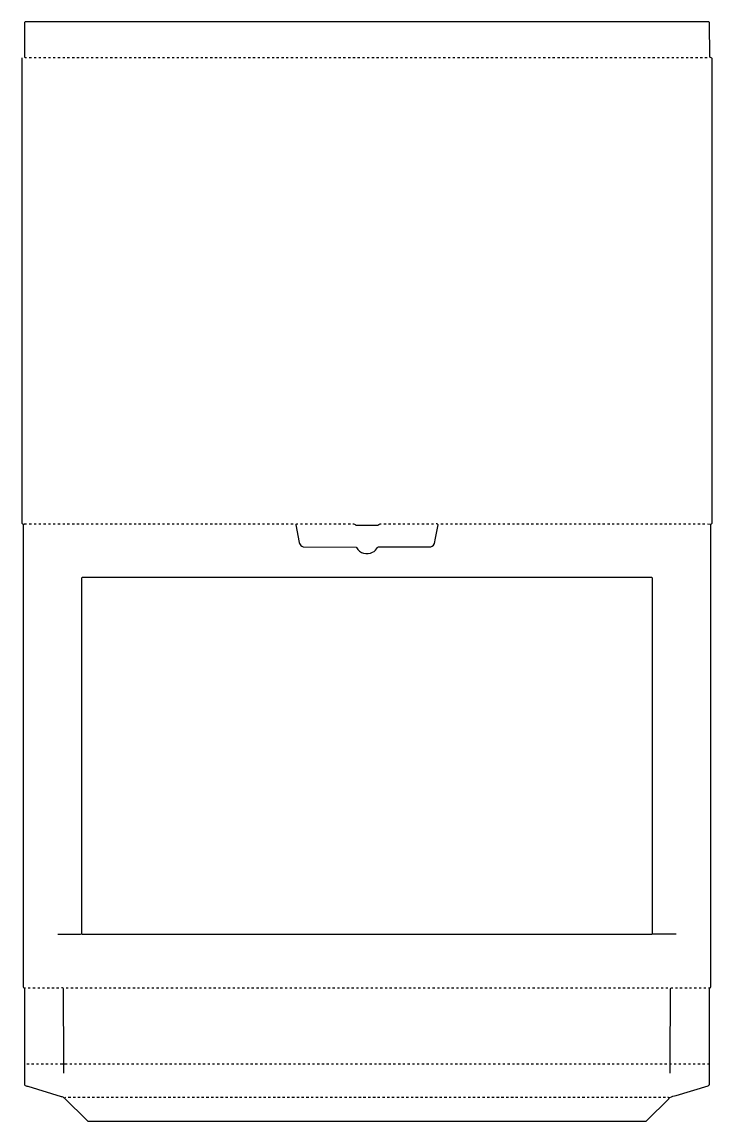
# Model space of a CAD drawing. Extents: x 548 to 5307, y 1092 to 10550.
# Drawn here: x 1215 to 4640, y 5093 to 10550 of the extents above; entities that cross this region are included whole.
import ezdxf

# ---------------------------------------------------------------- set-up
doc = ezdxf.new("R2010")
doc.units = 0
doc.layers.get('0').update_dxf_attribs({"linetype": 'CONTINUOUS'})

msp = doc.modelspace()

# ---------------------------------------------------------------- linework, layer by layer
at = {"color": 7, "linetype": 'CONTINUOUS'}
for points in [[(4617, 8058), (4635, 8056, 0.087559), (4640, 8062), (4640, 10368), (4639, 10370), (4636.1, 10372.2), (4632.1, 10373.4, -0.377539), (4628.5, 10377), (4628, 10547), (4624, 10550), (1230, 10550), (1228, 10548), (1227, 10547), (1227, 10376), (1230, 10373), (1238, 10373)], [(1221, 8056), (1221.5, 5759, 0.508441), (1229.1, 5753.8), (1232, 5755)], [(2575, 8056), (2574, 8053), (2591.6, 7965.9), (2592.6, 7960.9, 0.265823), (2610, 7944.5), (2873, 7943), (2876, 7940, 0.408718), (2955.1, 7916.8, 0.133324), (2980, 7941, -0.177348), (2984, 7943.5), (3244, 7944.5, 0.348032), (3263.6, 7968.1), (3265.6, 7978.1), (3281, 8054), (3278, 8057), (3275.9, 8057.6), (3271, 8058)], [(2857, 8058, -0.17965), (2872, 8052), (2982, 8052, -0.175044), (2998, 8058)], [(4623, 5755, 0.507431), (4632, 5756, 0.142182), (4633.5, 5759), (4634, 8056)], [(4462, 6021), (4348, 6021.5, -0.144719), (4345, 6023), (4344.5, 7788, 0.333313), (4341, 7792), (1514, 7792), (1510.7, 7789.1), (1510, 6023, -0.120666), (1514, 6021), (4341, 6021, -0.120666), (4345, 6023)], [(1227, 5753), (1227, 5272, 0.103094), (1244.1, 5265.3), (1409.1, 5215.3, -0.092896), (1425, 5208), (1433, 5211)], [(1422, 5330), (1422, 5377), (1421.5, 5750, 0.365283), (1416.9, 5754.6), (1411, 5755)], [(1426, 5208), (1426, 5207), (1538, 5095, -0.120666), (1542, 5093), (4313, 5093), (4317.1, 5095.8), (4425, 5203), (4426, 5204), (4429, 5208), (4431, 5209, -0.068209), (4461.9, 5220.3), (4620.9, 5268.4, 0.137666), (4628, 5273), (4628, 5373, -0.120666), (4626, 5377), (4626.2, 5377.9), (4627.5, 5381), (4628, 5753)], [(4433, 5331), (4433, 5377), (4433.5, 5750, -0.317845), (4438.1, 5754.6), (4445, 5755)], [(4429, 5208), (4426.9, 5208.8, 0.079845), (4421, 5211)]]:
    msp.add_lwpolyline(points, format="xyb", dxfattribs=at)
for points in [[(1215, 10372), (1215, 8061), (1220, 8056), (1224, 8056), (1225, 8057), (1226, 8058), (1238, 8058)], [(1251, 10373), (1262, 10373)], [(1275, 10373), (1286, 10373)], [(1298, 10373), (1309, 10373)], [(1322, 10373), (1333, 10373)], [(1346, 10373), (1356, 10373)], [(1369, 10373), (1380, 10373)], [(1393, 10373), (1404, 10373)], [(1417, 10373), (1427, 10373)], [(1440, 10373), (1451, 10373)], [(1464, 10373), (1475, 10373)], [(1487, 10373), (1498, 10373)], [(1511, 10373), (1522, 10373)], [(1535, 10373), (1545, 10373)], [(1558, 10373), (1569, 10373)], [(1582, 10373), (1593, 10373)], [(1606, 10373), (1616, 10373)], [(1629, 10373), (1640, 10373)], [(1653, 10373), (1664, 10373)], [(1676, 10373), (1687, 10373)], [(1700, 10373), (1711, 10373)], [(1724, 10373), (1734, 10373)], [(1747, 10373), (1758, 10373)], [(1771, 10373), (1782, 10373)], [(1794, 10373), (1805, 10373)], [(1818, 10373), (1829, 10373)], [(1842, 10373), (1853, 10373)], [(1865, 10373), (1876, 10373)], [(1889, 10373), (1900, 10373)], [(1913, 10373), (1923, 10373)], [(1936, 10373), (1947, 10373)], [(1960, 10373), (1971, 10373)], [(1983, 10373), (1994, 10373)], [(2007, 10373), (2018, 10373)], [(2031, 10373), (2041, 10373)], [(2054, 10373), (2065, 10373)], [(2078, 10373), (2089, 10373)], [(2102, 10373), (2112, 10373)], [(2125, 10373), (2136, 10373)], [(2149, 10373), (2160, 10373)], [(2172, 10373), (2183, 10373)], [(2196, 10373), (2207, 10373)], [(2220, 10373), (2230, 10373)], [(2243, 10373), (2254, 10373)], [(2267, 10373), (2278, 10373)], [(2290, 10373), (2301, 10373)], [(2314, 10373), (2325, 10373)], [(2338, 10373), (2349, 10373)], [(2361, 10373), (2372, 10373)], [(2385, 10373), (2396, 10373)], [(2409, 10373), (2419, 10373)], [(2432, 10373), (2443, 10373)], [(2456, 10373), (2467, 10373)], [(2479, 10373), (2490, 10373)], [(2503, 10373), (2514, 10373)], [(2527, 10373), (2537, 10373)], [(2550, 10373), (2561, 10373)], [(2574, 10373), (2585, 10373)], [(2598, 10373), (2608, 10373)], [(2621, 10373), (2632, 10373)], [(2645, 10373), (2656, 10373)], [(2668, 10373), (2679, 10373)], [(2692, 10373), (2703, 10373)], [(2716, 10373), (2726, 10373)], [(2739, 10373), (2750, 10373)], [(2763, 10373), (2774, 10373)], [(2786, 10373), (2797, 10373)], [(2810, 10373), (2821, 10373)], [(2834, 10373), (2845, 10373)], [(2857, 10373), (2868, 10373)], [(2881, 10373), (2892, 10373)], [(2905, 10373), (2915, 10373)], [(2928, 10373), (2939, 10373)], [(2952, 10373), (2963, 10373)], [(2975, 10373), (2986, 10373)], [(2999, 10373), (3010, 10373)], [(3023, 10373), (3033, 10373)], [(3046, 10373), (3057, 10373)], [(3070, 10373), (3081, 10373)], [(3094, 10373), (3104, 10373)], [(3117, 10373), (3128, 10373)], [(3141, 10373), (3152, 10373)], [(3164, 10373), (3175, 10373)], [(3188, 10373), (3199, 10373)], [(3212, 10373), (3222, 10373)], [(3235, 10373), (3246, 10373)], [(3259, 10373), (3270, 10373)], [(3283, 10373), (3293, 10373)], [(3306, 10373), (3317, 10373)], [(3330, 10373), (3341, 10373)], [(3353, 10373), (3364, 10373)], [(3377, 10373), (3388, 10373)], [(3401, 10373), (3411, 10373)], [(3424, 10373), (3435, 10373)], [(3448, 10373), (3459, 10373)], [(3471, 10373), (3482, 10373)], [(3495, 10373), (3506, 10373)], [(3519, 10373), (3530, 10373)], [(3542, 10373), (3553, 10373)], [(3566, 10373), (3577, 10373)], [(3590, 10373), (3600, 10373)], [(3613, 10373), (3624, 10373)], [(3637, 10373), (3648, 10373)], [(3660, 10373), (3671, 10373)], [(3684, 10373), (3695, 10373)], [(3708, 10373), (3718, 10373)], [(3731, 10373), (3742, 10373)], [(3755, 10373), (3766, 10373)], [(3779, 10373), (3789, 10373)], [(3802, 10373), (3813, 10373)], [(3826, 10373), (3837, 10373)], [(3849, 10373), (3860, 10373)], [(3873, 10373), (3884, 10373)], [(3897, 10373), (3907, 10373)], [(3920, 10373), (3931, 10373)], [(3944, 10373), (3955, 10373)], [(3967, 10373), (3978, 10373)], [(3991, 10373), (4002, 10373)], [(4015, 10373), (4026, 10373)], [(4038, 10373), (4049, 10373)], [(4062, 10373), (4073, 10373)], [(4086, 10373), (4096, 10373)], [(4109, 10373), (4120, 10373)], [(4133, 10373), (4144, 10373)], [(4156, 10373), (4167, 10373)], [(4180, 10373), (4191, 10373)], [(4204, 10373), (4214, 10373)], [(4227, 10373), (4238, 10373)], [(4251, 10373), (4262, 10373)], [(4275, 10373), (4285, 10373)], [(4298, 10373), (4309, 10373)], [(4322, 10373), (4333, 10373)], [(4345, 10373), (4356, 10373)], [(4369, 10373), (4380, 10373)], [(4393, 10373), (4403, 10373)], [(4416, 10373), (4427, 10373)], [(4440, 10373), (4451, 10373)], [(4463, 10373), (4474, 10373)], [(4487, 10373), (4498, 10373)], [(4511, 10373), (4522, 10373)], [(4534, 10373), (4545, 10373)], [(4558, 10373), (4569, 10373)], [(4582, 10373), (4592, 10373)], [(4605, 10373), (4616, 10373)], [(1251, 8058), (1262, 8058)], [(1275, 8058), (1286, 8058)], [(1298, 8058), (1309, 8058)], [(1322, 8058), (1333, 8058)], [(1346, 8058), (1357, 8058)], [(1369, 8058), (1380, 8058)], [(1393, 8058), (1404, 8058)], [(1417, 8058), (1427, 8058)], [(1440, 8058), (1451, 8058)], [(1464, 8058), (1475, 8058)], [(1487, 8058), (1498, 8058)], [(1511, 8058), (1522, 8058)], [(1535, 8058), (1545, 8058)], [(1558, 8058), (1569, 8058)], [(1582, 8058), (1593, 8058)], [(1606, 8058), (1616, 8058)], [(1629, 8058), (1640, 8058)], [(1653, 8058), (1664, 8058)], [(1676, 8058), (1687, 8058)], [(1700, 8058), (1711, 8058)], [(1724, 8058), (1734, 8058)], [(1747, 8058), (1758, 8058)], [(1771, 8058), (1782, 8058)], [(1794, 8058), (1805, 8058)], [(1818, 8058), (1829, 8058)], [(1842, 8058), (1853, 8058)], [(1865, 8058), (1876, 8058)], [(1889, 8058), (1900, 8058)], [(1913, 8058), (1923, 8058)], [(1936, 8058), (1947, 8058)], [(1960, 8058), (1971, 8058)], [(1983, 8058), (1994, 8058)], [(2007, 8058), (2018, 8058)], [(2031, 8058), (2041, 8058)], [(2054, 8058), (2065, 8058)], [(2078, 8058), (2089, 8058)], [(2102, 8058), (2112, 8058)], [(2125, 8058), (2136, 8058)], [(2149, 8058), (2160, 8058)], [(2172, 8058), (2183, 8058)], [(2196, 8058), (2207, 8058)], [(2220, 8058), (2230, 8058)], [(2243, 8058), (2254, 8058)], [(2267, 8058), (2278, 8058)], [(2290, 8058), (2301, 8058)], [(2314, 8058), (2325, 8058)], [(2338, 8058), (2349, 8058)], [(2361, 8058), (2372, 8058)], [(2385, 8058), (2396, 8058)], [(2409, 8058), (2419, 8058)], [(2432, 8058), (2443, 8058)], [(2456, 8058), (2467, 8058)], [(2479, 8058), (2490, 8058)], [(2503, 8058), (2514, 8058)], [(2527, 8058), (2537, 8058)], [(2550, 8058), (2561, 8058)], [(2574, 8057), (2575, 8056), (2575.9, 8056.2), (2579.1, 8057.6), (2585, 8058)], [(2598, 8058), (2608, 8058)], [(2621, 8058), (2632, 8058)], [(2645, 8058), (2656, 8058)], [(2668, 8058), (2679, 8058)], [(2692, 8058), (2703, 8058)], [(2716, 8058), (2726, 8058)], [(2739, 8058), (2750, 8058)], [(2763, 8058), (2774, 8058)], [(2786, 8058), (2797, 8058)], [(2810, 8058), (2821, 8058)], [(2834, 8058), (2845, 8058)], [(3011, 8058), (3022, 8058)], [(3034, 8058), (3045, 8058)], [(3058, 8058), (3069, 8058)], [(3082, 8058), (3093, 8058)], [(3105, 8058), (3116, 8058)], [(3129, 8058), (3140, 8058)], [(3153, 8058), (3163, 8058)], [(3176, 8058), (3187, 8058)], [(3200, 8058), (3211, 8058)], [(3223, 8058), (3234, 8058)], [(3247, 8058), (3258, 8058)], [(3294, 8058), (3305, 8058)], [(3318, 8058), (3329, 8058)], [(3342, 8058), (3352, 8058)], [(3365, 8058), (3376, 8058)], [(3389, 8058), (3400, 8058)], [(3412, 8058), (3423, 8058)], [(3436, 8058), (3447, 8058)], [(3460, 8058), (3470, 8058)], [(3483, 8058), (3494, 8058)], [(3507, 8058), (3518, 8058)], [(3531, 8058), (3541, 8058)], [(3554, 8058), (3565, 8058)], [(3578, 8058), (3589, 8058)], [(3601, 8058), (3612, 8058)], [(3625, 8058), (3636, 8058)], [(3649, 8058), (3659, 8058)], [(3672, 8058), (3683, 8058)], [(3696, 8058), (3707, 8058)], [(3719, 8058), (3730, 8058)], [(3743, 8058), (3754, 8058)], [(3767, 8058), (3778, 8058)], [(3790, 8058), (3801, 8058)], [(3814, 8058), (3825, 8058)], [(3838, 8058), (3848, 8058)], [(3861, 8058), (3872, 8058)], [(3885, 8058), (3896, 8058)], [(3908, 8058), (3919, 8058)], [(3932, 8058), (3943, 8058)], [(3956, 8058), (3966, 8058)], [(3979, 8058), (3990, 8058)], [(4003, 8058), (4014, 8058)], [(4027, 8058), (4037, 8058)], [(4050, 8058), (4061, 8058)], [(4074, 8058), (4085, 8058)], [(4097, 8058), (4108, 8058)], [(4121, 8058), (4132, 8058)], [(4145, 8058), (4155, 8058)], [(4168, 8058), (4179, 8058)], [(4192, 8058), (4203, 8058)], [(4215, 8058), (4226, 8058)], [(4239, 8058), (4250, 8058)], [(4263, 8058), (4274, 8058)], [(4286, 8058), (4297, 8058)], [(4310, 8058), (4321, 8058)], [(4334, 8058), (4344, 8058)], [(4357, 8058), (4368, 8058)], [(4381, 8058), (4392, 8058)], [(4404, 8058), (4415, 8058)], [(4428, 8058), (4439, 8058)], [(4452, 8058), (4462, 8058)], [(4475, 8058), (4486, 8058)], [(4499, 8058), (4510, 8058)], [(4523, 8058), (4533, 8058)], [(4546, 8058), (4557, 8058)], [(4570, 8058), (4581, 8058)], [(4593, 8058), (4604, 8058)], [(1393, 6021), (1506, 6021.5), (1510, 6023)], [(1245, 5755), (1256, 5755)], [(1269, 5755), (1280, 5755)], [(1293, 5755), (1303, 5755)], [(1316, 5755), (1327, 5755)], [(1340, 5755), (1351, 5755)], [(1363, 5755), (1374, 5755)], [(1387, 5755), (1398, 5755)], [(1434, 5755), (1445, 5755)], [(1458, 5755), (1469, 5755)], [(1481, 5755), (1492, 5755)], [(1505, 5755), (1516, 5755)], [(1529, 5755), (1540, 5755)], [(1552, 5755), (1563, 5755)], [(1576, 5755), (1587, 5755)], [(1600, 5755), (1610, 5755)], [(1623, 5755), (1634, 5755)], [(1647, 5755), (1658, 5755)], [(1670, 5755), (1681, 5755)], [(1694, 5755), (1705, 5755)], [(1718, 5755), (1729, 5755)], [(1741, 5755), (1752, 5755)], [(1765, 5755), (1776, 5755)], [(1789, 5755), (1799, 5755)], [(1812, 5755), (1823, 5755)], [(1836, 5755), (1847, 5755)], [(1859, 5755), (1870, 5755)], [(1883, 5755), (1894, 5755)], [(1907, 5755), (1917, 5755)], [(1930, 5755), (1941, 5755)], [(1954, 5755), (1965, 5755)], [(1978, 5755), (1988, 5755)], [(2001, 5755), (2012, 5755)], [(2025, 5755), (2036, 5755)], [(2048, 5755), (2059, 5755)], [(2072, 5755), (2083, 5755)], [(2096, 5755), (2106, 5755)], [(2119, 5755), (2130, 5755)], [(2143, 5755), (2154, 5755)], [(2166, 5755), (2177, 5755)], [(2190, 5755), (2201, 5755)], [(2214, 5755), (2225, 5755)], [(2237, 5755), (2248, 5755)], [(2261, 5755), (2272, 5755)], [(2285, 5755), (2295, 5755)], [(2308, 5755), (2319, 5755)], [(2332, 5755), (2343, 5755)], [(2355, 5755), (2366, 5755)], [(2379, 5755), (2390, 5755)], [(2403, 5755), (2413, 5755)], [(2426, 5755), (2437, 5755)], [(2450, 5755), (2461, 5755)], [(2474, 5755), (2484, 5755)], [(2497, 5755), (2508, 5755)], [(2521, 5755), (2532, 5755)], [(2544, 5755), (2555, 5755)], [(2568, 5755), (2579, 5755)], [(2592, 5755), (2602, 5755)], [(2615, 5755), (2626, 5755)], [(2639, 5755), (2650, 5755)], [(2662, 5755), (2673, 5755)], [(2686, 5755), (2697, 5755)], [(2710, 5755), (2721, 5755)], [(2733, 5755), (2744, 5755)], [(2757, 5755), (2768, 5755)], [(2781, 5755), (2791, 5755)], [(2804, 5755), (2815, 5755)], [(2828, 5755), (2839, 5755)], [(2851, 5755), (2862, 5755)], [(2875, 5755), (2886, 5755)], [(2899, 5755), (2909, 5755)], [(2922, 5755), (2933, 5755)], [(2946, 5755), (2957, 5755)], [(2970, 5755), (2980, 5755)], [(2993, 5755), (3004, 5755)], [(3017, 5755), (3028, 5755)], [(3040, 5755), (3051, 5755)], [(3064, 5755), (3075, 5755)], [(3088, 5755), (3098, 5755)], [(3111, 5755), (3122, 5755)], [(3135, 5755), (3146, 5755)], [(3158, 5755), (3169, 5755)], [(3182, 5755), (3193, 5755)], [(3206, 5755), (3217, 5755)], [(3229, 5755), (3240, 5755)], [(3253, 5755), (3264, 5755)], [(3277, 5755), (3287, 5755)], [(3300, 5755), (3311, 5755)], [(3324, 5755), (3335, 5755)], [(3347, 5755), (3358, 5755)], [(3371, 5755), (3382, 5755)], [(3395, 5755), (3406, 5755)], [(3418, 5755), (3429, 5755)], [(3442, 5755), (3453, 5755)], [(3466, 5755), (3476, 5755)], [(3489, 5755), (3500, 5755)], [(3513, 5755), (3524, 5755)], [(3536, 5755), (3547, 5755)], [(3560, 5755), (3571, 5755)], [(3584, 5755), (3594, 5755)], [(3607, 5755), (3618, 5755)], [(3631, 5755), (3642, 5755)], [(3655, 5755), (3665, 5755)], [(3678, 5755), (3689, 5755)], [(3702, 5755), (3713, 5755)], [(3725, 5755), (3736, 5755)], [(3749, 5755), (3760, 5755)], [(3773, 5755), (3783, 5755)], [(3796, 5755), (3807, 5755)], [(3820, 5755), (3831, 5755)], [(3843, 5755), (3854, 5755)], [(3867, 5755), (3878, 5755)], [(3891, 5755), (3902, 5755)], [(3914, 5755), (3925, 5755)], [(3938, 5755), (3949, 5755)], [(3962, 5755), (3972, 5755)], [(3985, 5755), (3996, 5755)], [(4009, 5755), (4020, 5755)], [(4032, 5755), (4043, 5755)], [(4056, 5755), (4067, 5755)], [(4080, 5755), (4090, 5755)], [(4103, 5755), (4114, 5755)], [(4127, 5755), (4138, 5755)], [(4151, 5755), (4161, 5755)], [(4174, 5755), (4185, 5755)], [(4198, 5755), (4209, 5755)], [(4221, 5755), (4232, 5755)], [(4245, 5755), (4256, 5755)], [(4269, 5755), (4279, 5755)], [(4292, 5755), (4303, 5755)], [(4316, 5755), (4327, 5755)], [(4339, 5755), (4350, 5755)], [(4363, 5755), (4374, 5755)], [(4387, 5755), (4398, 5755)], [(4410, 5755), (4421, 5755)], [(4458, 5755), (4468, 5755)], [(4481, 5755), (4492, 5755)], [(4505, 5755), (4516, 5755)], [(4528, 5755), (4539, 5755)], [(4552, 5755), (4563, 5755)], [(4576, 5755), (4586, 5755)], [(4599, 5755), (4610, 5755)], [(1239, 5377), (1250, 5377)], [(1263, 5377), (1274, 5377)], [(1287, 5377), (1297, 5377)], [(1310, 5377), (1321, 5377)], [(1334, 5377), (1345, 5377)], [(1358, 5377), (1368, 5377)], [(1381, 5377), (1392, 5377)], [(1405, 5377), (1422, 5377), (1439, 5377)], [(1452, 5377), (1463, 5377)], [(1476, 5377), (1486, 5377)], [(1499, 5377), (1510, 5377)], [(1523, 5377), (1534, 5377)], [(1546, 5377), (1557, 5377)], [(1570, 5377), (1581, 5377)], [(1594, 5377), (1605, 5377)], [(1617, 5377), (1628, 5377)], [(1641, 5377), (1652, 5377)], [(1665, 5377), (1675, 5377)], [(1688, 5377), (1699, 5377)], [(1712, 5377), (1723, 5377)], [(1735, 5377), (1746, 5377)], [(1759, 5377), (1770, 5377)], [(1783, 5377), (1793, 5377)], [(1806, 5377), (1817, 5377)], [(1830, 5377), (1841, 5377)], [(1854, 5377), (1864, 5377)], [(1877, 5377), (1888, 5377)], [(1901, 5377), (1912, 5377)], [(1924, 5377), (1935, 5377)], [(1948, 5377), (1959, 5377)], [(1972, 5377), (1982, 5377)], [(1995, 5377), (2006, 5377)], [(2019, 5377), (2030, 5377)], [(2042, 5377), (2053, 5377)], [(2066, 5377), (2077, 5377)], [(2090, 5377), (2101, 5377)], [(2113, 5377), (2124, 5377)], [(2137, 5377), (2148, 5377)], [(2161, 5377), (2171, 5377)], [(2184, 5377), (2195, 5377)], [(2208, 5377), (2219, 5377)], [(2231, 5377), (2242, 5377)], [(2255, 5377), (2266, 5377)], [(2279, 5377), (2289, 5377)], [(2302, 5377), (2313, 5377)], [(2326, 5377), (2337, 5377)], [(2350, 5377), (2360, 5377)], [(2373, 5377), (2384, 5377)], [(2397, 5377), (2408, 5377)], [(2420, 5377), (2431, 5377)], [(2444, 5377), (2455, 5377)], [(2468, 5377), (2478, 5377)], [(2491, 5377), (2502, 5377)], [(2515, 5377), (2526, 5377)], [(2538, 5377), (2549, 5377)], [(2562, 5377), (2573, 5377)], [(2586, 5377), (2597, 5377)], [(2609, 5377), (2620, 5377)], [(2633, 5377), (2644, 5377)], [(2657, 5377), (2667, 5377)], [(2680, 5377), (2691, 5377)], [(2704, 5377), (2715, 5377)], [(2727, 5377), (2738, 5377)], [(2751, 5377), (2762, 5377)], [(2775, 5377), (2785, 5377)], [(2798, 5377), (2809, 5377)], [(2822, 5377), (2833, 5377)], [(2846, 5377), (2856, 5377)], [(2869, 5377), (2880, 5377)], [(2893, 5377), (2904, 5377)], [(2916, 5377), (2927, 5377)], [(2940, 5377), (2951, 5377)], [(2964, 5377), (2974, 5377)], [(2987, 5377), (2998, 5377)], [(3011, 5377), (3022, 5377)], [(3034, 5377), (3045, 5377)], [(3058, 5377), (3069, 5377)], [(3082, 5377), (3093, 5377)], [(3105, 5377), (3116, 5377)], [(3129, 5377), (3140, 5377)], [(3153, 5377), (3163, 5377)], [(3176, 5377), (3187, 5377)], [(3200, 5377), (3211, 5377)], [(3223, 5377), (3234, 5377)], [(3247, 5377), (3258, 5377)], [(3271, 5377), (3281, 5377)], [(3294, 5377), (3305, 5377)], [(3318, 5377), (3329, 5377)], [(3342, 5377), (3352, 5377)], [(3365, 5377), (3376, 5377)], [(3389, 5377), (3400, 5377)], [(3412, 5377), (3423, 5377)], [(3436, 5377), (3447, 5377)], [(3460, 5377), (3470, 5377)], [(3483, 5377), (3494, 5377)], [(3507, 5377), (3518, 5377)], [(3531, 5377), (3541, 5377)], [(3554, 5377), (3565, 5377)], [(3578, 5377), (3589, 5377)], [(3601, 5377), (3612, 5377)], [(3625, 5377), (3636, 5377)], [(3649, 5377), (3659, 5377)], [(3672, 5377), (3683, 5377)], [(3696, 5377), (3707, 5377)], [(3719, 5377), (3730, 5377)], [(3743, 5377), (3754, 5377)], [(3767, 5377), (3778, 5377)], [(3790, 5377), (3801, 5377)], [(3814, 5377), (3825, 5377)], [(3838, 5377), (3848, 5377)], [(3861, 5377), (3872, 5377)], [(3885, 5377), (3896, 5377)], [(3908, 5377), (3919, 5377)], [(3932, 5377), (3943, 5377)], [(3956, 5377), (3966, 5377)], [(3979, 5377), (3990, 5377)], [(4003, 5377), (4014, 5377)], [(4027, 5377), (4037, 5377)], [(4050, 5377), (4061, 5377)], [(4074, 5377), (4085, 5377)], [(4097, 5377), (4108, 5377)], [(4121, 5377), (4132, 5377)], [(4145, 5377), (4155, 5377)], [(4168, 5377), (4179, 5377)], [(4192, 5377), (4203, 5377)], [(4215, 5377), (4226, 5377)], [(4239, 5377), (4250, 5377)], [(4263, 5377), (4274, 5377)], [(4286, 5377), (4297, 5377)], [(4310, 5377), (4321, 5377)], [(4334, 5377), (4344, 5377)], [(4357, 5377), (4368, 5377)], [(4381, 5377), (4392, 5377)], [(4404, 5377), (4415, 5377)], [(4433, 5377), (4439, 5377)], [(4452, 5377), (4462, 5377)], [(4475, 5377), (4486, 5377)], [(4499, 5377), (4510, 5377)], [(4523, 5377), (4533, 5377)], [(4546, 5377), (4557, 5377)], [(4570, 5377), (4581, 5377)], [(4593, 5377), (4604, 5377)], [(4617, 5377), (4626, 5377)], [(1445, 5211), (1457, 5211)], [(1469, 5211), (1481, 5211)], [(1492, 5211), (1504, 5211)], [(1516, 5211), (1528, 5211)], [(1540, 5211), (1551, 5211)], [(1563, 5211), (1575, 5211)], [(1587, 5211), (1599, 5211)], [(1610, 5211), (1622, 5211)], [(1634, 5211), (1646, 5211)], [(1658, 5211), (1669, 5211)], [(1681, 5211), (1693, 5211)], [(1705, 5211), (1717, 5211)], [(1729, 5211), (1740, 5211)], [(1752, 5211), (1764, 5211)], [(1776, 5211), (1788, 5211)], [(1799, 5211), (1811, 5211)], [(1823, 5211), (1835, 5211)], [(1847, 5211), (1858, 5211)], [(1870, 5211), (1882, 5211)], [(1894, 5211), (1906, 5211)], [(1917, 5211), (1929, 5211)], [(1941, 5211), (1953, 5211)], [(1965, 5211), (1977, 5211)], [(1988, 5211), (2000, 5211)], [(2012, 5211), (2024, 5211)], [(2036, 5211), (2047, 5211)], [(2059, 5211), (2071, 5211)], [(2083, 5211), (2095, 5211)], [(2106, 5211), (2118, 5211)], [(2130, 5211), (2142, 5211)], [(2154, 5211), (2165, 5211)], [(2177, 5211), (2189, 5211)], [(2201, 5211), (2213, 5211)], [(2225, 5211), (2236, 5211)], [(2248, 5211), (2260, 5211)], [(2272, 5211), (2284, 5211)], [(2295, 5211), (2307, 5211)], [(2319, 5211), (2331, 5211)], [(2343, 5211), (2354, 5211)], [(2366, 5211), (2378, 5211)], [(2390, 5211), (2402, 5211)], [(2413, 5211), (2425, 5211)], [(2437, 5211), (2449, 5211)], [(2461, 5211), (2473, 5211)], [(2484, 5211), (2496, 5211)], [(2508, 5211), (2520, 5211)], [(2532, 5211), (2543, 5211)], [(2555, 5211), (2567, 5211)], [(2579, 5211), (2591, 5211)], [(2602, 5211), (2614, 5211)], [(2626, 5211), (2638, 5211)], [(2650, 5211), (2661, 5211)], [(2673, 5211), (2685, 5211)], [(2697, 5211), (2709, 5211)], [(2721, 5211), (2732, 5211)], [(2744, 5211), (2756, 5211)], [(2768, 5211), (2780, 5211)], [(2791, 5211), (2803, 5211)], [(2815, 5211), (2827, 5211)], [(2839, 5211), (2850, 5211)], [(2862, 5211), (2874, 5211)], [(2886, 5211), (2898, 5211)], [(2909, 5211), (2921, 5211)], [(2933, 5211), (2945, 5211)], [(2957, 5211), (2969, 5211)], [(2980, 5211), (2992, 5211)], [(3004, 5211), (3016, 5211)], [(3028, 5211), (3039, 5211)], [(3051, 5211), (3063, 5211)], [(3075, 5211), (3087, 5211)], [(3098, 5211), (3110, 5211)], [(3122, 5211), (3134, 5211)], [(3146, 5211), (3157, 5211)], [(3169, 5211), (3181, 5211)], [(3193, 5211), (3205, 5211)], [(3217, 5211), (3228, 5211)], [(3240, 5211), (3252, 5211)], [(3264, 5211), (3276, 5211)], [(3287, 5211), (3299, 5211)], [(3311, 5211), (3323, 5211)], [(3335, 5211), (3346, 5211)], [(3358, 5211), (3370, 5211)], [(3382, 5211), (3394, 5211)], [(3406, 5211), (3417, 5211)], [(3429, 5211), (3441, 5211)], [(3453, 5211), (3465, 5211)], [(3476, 5211), (3488, 5211)], [(3500, 5211), (3512, 5211)], [(3524, 5211), (3535, 5211)], [(3547, 5211), (3559, 5211)], [(3571, 5211), (3583, 5211)], [(3594, 5211), (3606, 5211)], [(3618, 5211), (3630, 5211)], [(3642, 5211), (3654, 5211)], [(3665, 5211), (3677, 5211)], [(3689, 5211), (3701, 5211)], [(3713, 5211), (3724, 5211)], [(3736, 5211), (3748, 5211)], [(3760, 5211), (3772, 5211)], [(3783, 5211), (3795, 5211)], [(3807, 5211), (3819, 5211)], [(3831, 5211), (3842, 5211)], [(3854, 5211), (3866, 5211)], [(3878, 5211), (3890, 5211)], [(3902, 5211), (3913, 5211)], [(3925, 5211), (3937, 5211)], [(3949, 5211), (3961, 5211)], [(3972, 5211), (3984, 5211)], [(3996, 5211), (4008, 5211)], [(4020, 5211), (4031, 5211)], [(4043, 5211), (4055, 5211)], [(4067, 5211), (4079, 5211)], [(4090, 5211), (4102, 5211)], [(4114, 5211), (4126, 5211)], [(4138, 5211), (4150, 5211)], [(4161, 5211), (4173, 5211)], [(4185, 5211), (4197, 5211)], [(4209, 5211), (4220, 5211)], [(4232, 5211), (4244, 5211)], [(4256, 5211), (4268, 5211)], [(4279, 5211), (4291, 5211)], [(4303, 5211), (4315, 5211)], [(4327, 5211), (4338, 5211)], [(4350, 5211), (4362, 5211)], [(4374, 5211), (4386, 5211)], [(4398, 5211), (4409, 5211)]]:
    msp.add_lwpolyline(points, dxfattribs=at)

doc.saveas('drawing.dxf')
